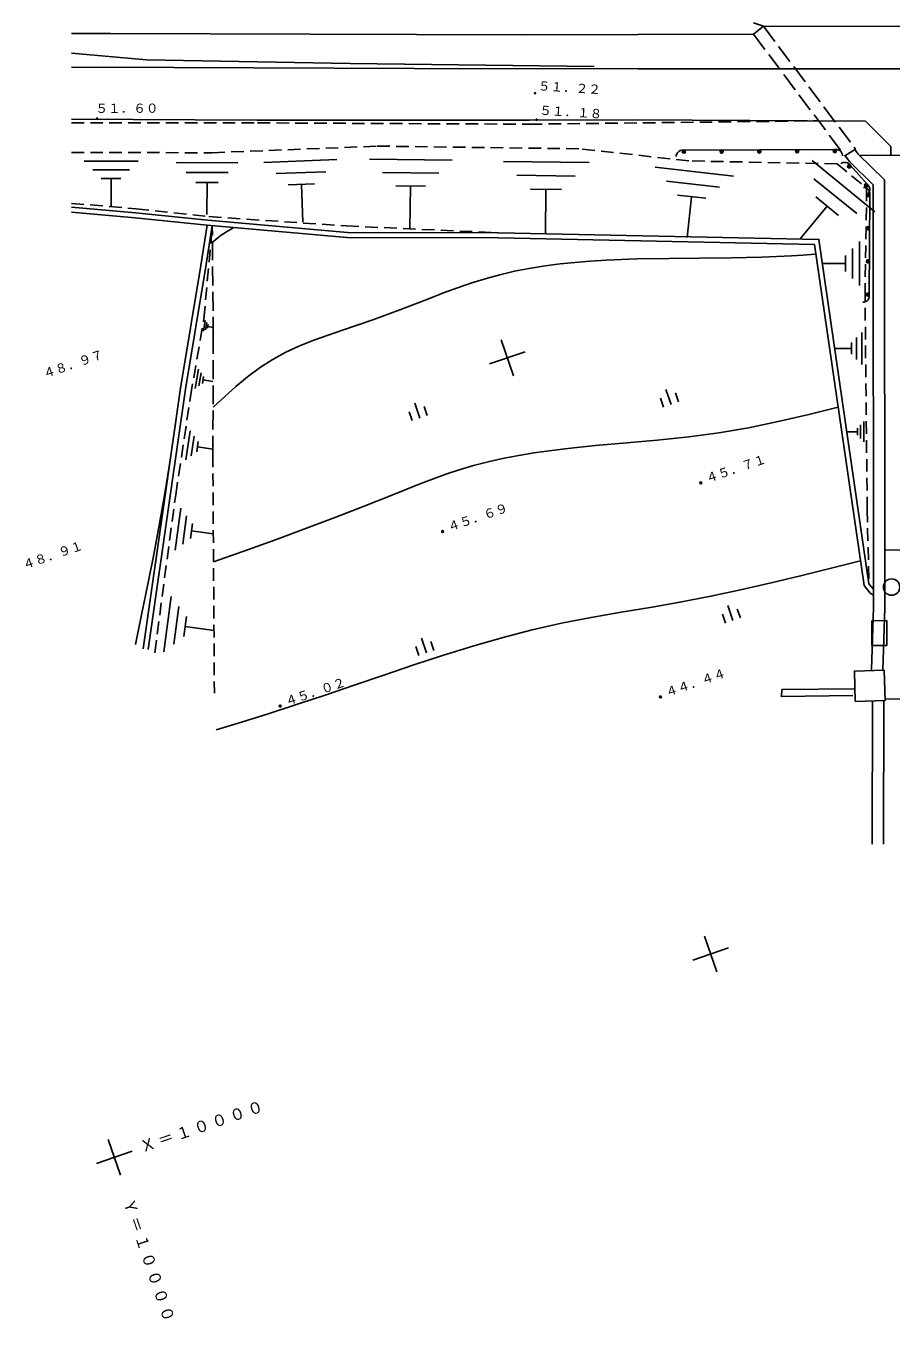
# Model space of a CAD drawing. Units: millimetres, scale not verified. Extents: x -198228 to 179753, y -81805 to 120126.
# Drawn here: x -198228 to -129586, y -81805 to 20862 of the extents above; entities that cross this region are included whole.
import ezdxf
from ezdxf.enums import TextEntityAlignment as Align

# ---------------------------------------------------------------- set-up
doc = ezdxf.new("R2010")
doc.units = ezdxf.units.MM
doc.header["$LTSCALE"] = 500
doc.linetypes.add('DASHED2', pattern=[3, 2, -1])
doc.linetypes.add('DASHED3', pattern=[4, 3, -1])
doc.layers.add('3-0', color=4, linetype='Continuous')
doc.layers.add('3-1_構造物', color=6, linetype='Continuous')
doc.styles.add('ＭＳ ゴシック', font='')
doc.styles.get('ＭＳ ゴシック').set_extended_font_data('MS Gothic')

msp = doc.modelspace()

# ---------------------------------------------------------------- linework, layer by layer
at = {"layer": '3-0'}
for p, q in [((-140500.6, 21092.8), (-139706.7, 20830.4)), ((-140498.9, 20192.8), (-139706.7, 20830.4)), ((-115087.6, 20815.1), (-139706.7, 20830.4)), ((-194614.7, 20253.6), (-193531.3, 20250.7)), ((-188671.8, 18163), (-194614.7, 18698.6)), ((-194614.7, 17585.8), (-186488, 17567.8)), ((-149643.7, 17449.9), (-127937.2, 17451.6)), ((-194614.7, 13442.7), (-179914.4, 13387.3)), ((-179914.4, 13387.3), (-158309.1, 13380.7)), ((-170958.4, 10284.2), (-164409, 10199)), ((-134048.1, 11040.5), (-146032.3, 10997.2)), ((-132416.5, 11084.2), (-133250.1, 10537.8)), ((-132213.5, 10684.6), (-132475.3, 11045.7)), ((-132042.6, 10584.1), (-122938.2, 10612.2)), ((-193616.7, 10121.4), (-189316.6, 10116.1)), ((-190005.5, 9428.9), (-192929.5, 9432.5)), ((-186306, 10007.6), (-181406, 10001.5)), ((-179342.9, 10025.8), (-173547.1, 10246.4)), ((-174439.1, 9283.8), (-178380.2, 9133.7)), ((-160341.9, 10104.4), (-153542.4, 10015.9)), ((-148294.7, 9637.3), (-142083.5, 8941.7)), ((-135858.7, 10183.3), (-130865.6, 6100.3)), ((-131474.4, 8287.2), (-132815.9, 9785.9)), ((-192242.4, 8743.7), (-190694.4, 8741.7)), ((-191468.3, 8742.7), (-191471.1, 6506.8)), ((-182191, 9218.4), (-185523, 9222.6)), ((-184739.9, 8437.6), (-182976, 8435.4)), ((-183858, 8436.5), (-183861.1, 5888.5)), ((-177417.6, 8241.8), (-175331.2, 8321.2)), ((-176374.4, 8281.4), (-176259.7, 5267.6)), ((-165470.6, 9164.7), (-169924.2, 9222.6)), ((-154644.5, 8942.1), (-159268.1, 9002.3)), ((-143188.6, 8059.2), (-147412.2, 8532.2)), ((-132317.8, 5954.7), (-135713.1, 8731.2)), ((-168889.9, 8161.1), (-166532.1, 8130.4)), ((-167711, 8145.8), (-167755.3, 4740)), ((-158194.4, 7900.2), (-155746.5, 7868.4)), ((-156970.4, 7884.3), (-157016.5, 4348.7)), ((-146529.7, 7427.1), (-144293.7, 7176.7)), ((-145411.7, 7301.9), (-145773.4, 4072.1)), ((-135567.5, 7279), (-133769.9, 5809)), ((-131316.8, -472.6), (-131273.9, 7432.3)), ((-194614.7, 6470.5), (-189531.8, 6013.4)), ((-134668.7, 6544), (-136791.9, 3947.6)), ((-194614.7, 6068.8), (-189569.7, 5615.2)), ((-183835.4, 5040.5), (-184340.5, 1834.7)), ((-183440.3, 4978.3), (-183945.5, 1772.4)), ((-132646.4, 806.7), (-132650.5, 3186.7)), ((-132091.5, 3747.7), (-132085.4, 247.6)), ((-133209.6, 2625.7), (-133207.4, 1365.7)), ((-133208.4, 1995.7), (-135028.4, 1992.5)), ((-184139.9, -3370.2), (-183995.3, -2532.5)), ((-183884.5, -2689.6), (-183982.7, -3259.2)), ((-183825.5, -3148.3), (-183773.5, -2846.8)), ((-183799.5, -2997.5), (-183364, -3072.7)), ((-132321.8, -5612.3), (-132324.8, -3878.4)), ((-131917.6, -3469.6), (-131913.1, -6019.6)), ((-132731.3, -4746), (-134057.3, -4748.3)), ((-132732.1, -4287.1), (-132730.5, -5205)), ((-184798.8, -7925.6), (-184535.2, -6398.2)), ((-184333, -6684.7), (-184512.2, -7723.4)), ((-184225.7, -7521.1), (-184130.8, -6971.3)), ((-184178.3, -7246.2), (-183384, -7383.2)), ((-147447.8, -8010.1), (-147044.4, -9193.3)), ((-167382.9, -9093.8), (-166979.5, -10276.9)), ((-147878, -8685.1), (-147635.9, -9395)), ((-146694.9, -8281.7), (-146452.8, -8991.5)), ((-167813.1, -9768.8), (-167571, -10478.6)), ((-166630, -9365.4), (-166387.9, -10075.2)), ((-185533.1, -13597.5), (-185184, -11273.5)), ((-132264.7, -11065.2), (-132263.6, -11641.2)), ((-132007.2, -11896.8), (-132009.1, -10808.7)), ((-131753.6, -10552.3), (-131750.7, -12152.3)), ((-184868, -11701.2), (-185105.5, -13281.5)), ((-184677.8, -12965.5), (-184552, -12129)), ((-132264.1, -11353.2), (-133096.2, -11354.6)), ((-184614.9, -12547.2), (-183406.4, -12728.8)), ((-186375.5, -20755.2), (-185933.5, -17434.5)), ((-185473, -18036.5), (-185773.4, -20294.6)), ((-185171.4, -19834), (-185012.4, -18638.5)), ((-185091.9, -19236.2), (-183365.1, -19466)), ((-130052.6, -20731.5), (-125059.8, -20799.8)), ((-187294.7, -28842.9), (-186707.8, -24431.7)), ((-130983.4, -24325.8), (-131248.4, -24164.3)), ((-186095.9, -25231.4), (-186495, -28230.9)), ((-142540.1, -25159.3), (-142136.6, -26342.4)), ((-141787.2, -25430.8), (-141545.1, -26140.7)), ((-130096.3, -25329.7), (-130233.7, -30280.6)), ((-185695.4, -27619.1), (-185484, -26031.1)), ((-142970.3, -25834.2), (-142728.2, -26544.1)), ((-129938.4, -26352.6), (-131129.1, -26363)), ((-129921.2, -28317), (-129938.4, -26352.6)), ((-185589.6, -26825.1), (-183295.9, -27130.4)), ((-167284.4, -28411.1), (-167042.4, -29121)), ((-166854.2, -27736.2), (-166450.8, -28919.3)), ((-166101.3, -28007.7), (-165859.3, -28717.6)), ((-131064.2, -32704.1), (-131080.1, -44101.8)), ((-130164.2, -32705.4), (-130180.1, -44103)), ((-125081, -32540.8), (-130074.6, -32599.4))]:
    msp.add_line(p, q, dxfattribs=at)
at = {"layer": '3-0', "linetype": 'DASHED3'}
for p, q in [((-139706.7, 20830.4), (-132416.5, 11084.2)), ((-140498.9, 20192.8), (-133250.1, 10537.8)), ((-183361.9, -3747.8), (-183440.3, 4978.3)), ((-183395.9, -13182), (-183361.9, -3747.8))]:
    msp.add_line(p, q, dxfattribs=at)
at = {"layer": '3-0', "linetype": 'DASHED2'}
for p, q in [((-194614.7, 13152.8), (-179852.3, 13161.6)), ((-179852.3, 13161.6), (-158271.8, 13055)), ((-158271.8, 13055), (-135343.3, 13325.9)), ((-194614.7, 10805.5), (-183437.3, 10792.8)), ((-133879.6, 9909.8), (-131526.6, 7985.7)), ((-194614.7, 6764.9), (-189465.9, 6347.7)), ((-172801.7, 4978.4), (-160727.7, 4434.8)), ((-183395.9, -13182), (-183274.8, -32115.5)), ((-131482, -17524.5), (-131344.1, -23423.2))]:
    msp.add_line(p, q, dxfattribs=at)
at = {"layer": '3-0'}
for points in [[(-193531.3, 20250.7), (-191511.4, 20264.7), (-175676.2, 20215.2)], [(-140498.9, 20192.8), (-158790.6, 20157.5), (-175676.2, 20215.2)], [(-153154.8, 17639.2), (-172513.5, 17868.1), (-188671.8, 18163)], [(-186488, 17567.8), (-167416.4, 17485.6), (-149643.7, 17449.9)], [(-129595.9, 10591.7), (-129614.8, 11295.1), (-131622.9, 13305.8), (-149957, 13404.5), (-158309.1, 13380.7)], [(-146630.5, 10494.9), (-146630.8, 10575), (-146591.2, 10695.1), (-146531.6, 10795.3), (-146431.9, 10895.7), (-146332.2, 10956.1), (-146192.3, 10996.6), (-146032.3, 10997.2)], [(-134048.1, 11040.5), (-133888.2, 11041.1), (-133788, 11021.5), (-133667.8, 10961.9), (-133587.7, 10902.2), (-133527.4, 10822.4), (-133466.9, 10702.6), (-133446.5, 10602.6), (-133446.4, 10542.6)], [(-131008.2, 8254.4), (-132896.8, 10093.8), (-133228.7, 10551.8)], [(-132213.5, 10684.6), (-130108.4, 8634.2), (-130096.3, -25329.7)], [(-133588.6, 9899.6), (-133529, 9952.9), (-133412.8, 10003.2), (-133298.3, 10025.1), (-133157.1, 10017.3), (-133045.7, 9982.8), (-132922.6, 9905.2), (-132815.9, 9785.9)], [(-131474.4, 8287.2), (-131367.8, 8168), (-131315.9, 8080.2), (-131280.6, 7950.7), (-131272, 7851.2), (-131291.5, 7753.1), (-131341, 7628.4), (-131402.1, 7546.7), (-131446.8, 7506.7)], [(-131008.2, 8254.4), (-130996.3, -25317.3), (-131133.4, -30255.7)], [(-131770.6, 8034.9), (-131690.6, 8034.5), (-131570.9, 7993.9), (-131471.3, 7933.3), (-131371.7, 7832.8), (-131312.3, 7732.4), (-131273, 7592.2), (-131273.9, 7432.3)], [(-189569.7, 5615.2), (-183835.4, 5040.5), (-172761.1, 4070.1)], [(-189531.8, 6013.4), (-183798, 5438.8), (-172726.2, 4468.7)], [(-181800.1, 4814.8), (-182233.3, 4562.5), (-182736.6, 4236.8), (-182990, 4045.6), (-183439.8, 3664.9)], [(-172726.2, 4468.7), (-160727.7, 4434.8), (-135319.6, 3910), (-131344.1, -23423.2)], [(-172727.3, 4068.7), (-160732.4, 4034.8), (-135666.7, 3517.2)], [(-131248.4, -24164.3), (-131727.9, -23563.3), (-135666.7, 3517.2)], [(-183382.3, -9394.7), (-182484, -8578), (-181576.2, -7778.1), (-180649, -7012), (-179611.6, -6239.7), (-178699.3, -5649.3), (-177660, -5079), (-176582.1, -4575.5), (-175379.9, -4088.5), (-173100.7, -3287.2), (-170703.1, -2478.7), (-168557.3, -1682.4), (-166217.5, -768.5), (-165097.2, -338.6), (-163975, 74), (-162848, 460.5), (-161618.7, 839.8), (-160624.4, 1107.8), (-159470.1, 1375.9), (-158306.4, 1603.7), (-157035.7, 1809.2), (-155854.6, 1964.2), (-154666.3, 2089.4), (-153471.9, 2188.2), (-152171.7, 2269.4), (-149758.2, 2362.4), (-147231.9, 2405.7), (-144801.8, 2423.5), (-142272.3, 2446.8), (-139852.7, 2501.6), (-137489.9, 2611.7), (-136591.9, 2668.8), (-135612.7, 2735.3)], [(-184340.5, 1834.7), (-185962.2, -7906.1), (-187163.3, -16214.8), (-188933, -28587.3)], [(-183946, 1769.1), (-185566.9, -7967.6), (-186767.2, -16271.4), (-188537, -28644)], [(-131316.8, -472.6), (-131317.6, -632.7), (-131338.2, -732.6), (-131398.9, -852.2), (-131459.3, -931.9), (-131539.7, -991.4), (-131660, -1050.8), (-131760.1, -1070.3), (-131820.1, -1069.9)], [(-133788.3, -9398), (-136118.1, -9977.9), (-138551.8, -10551.2), (-140900.9, -11043.1), (-143257, -11447.5), (-145645.1, -11761), (-148147, -12019.4), (-150554.9, -12234.8), (-153061.4, -12460.2), (-155458.2, -12710.6), (-157936.9, -13041.9), (-159117.7, -13236.8), (-160291.5, -13460.5), (-161457.3, -13716.8), (-162710.2, -14036.2), (-163856.4, -14373.5), (-164839.4, -14701.3), (-165966.6, -15114), (-167021, -15520.8), (-169250.9, -16409.2), (-171395.1, -17268.2), (-173631, -18138.4), (-175969.6, -19020.8), (-178221.9, -19850.3), (-180573.1, -20701.7), (-181985.3, -21208.9), (-183341.4, -21694.4)], [(-189530.5, -28250.3), (-189047.4, -25898.3), (-188551.1, -23447.1), (-188088.1, -21091.7), (-187627, -18634.6), (-187211.3, -16271.4), (-186835.7, -13948.7), (-186571.4, -12168.3), (-186311.7, -10339.2)], [(-130948.1, -23894.4), (-130976.6, -23864.2), (-131344.1, -23423.2)], [(-131129.1, -26363), (-131112, -28327.4), (-129921.2, -28317)], [(-132469.8, -31760.7), (-138252, -31824.3), (-138284.3, -32384.7), (-132615.9, -32299.2)]]:
    msp.add_lwpolyline(points, dxfattribs=at)
at = {"layer": '3-0', "linetype": 'DASHED2'}
for points in [[(-183437.3, 10792.8), (-170355.8, 11313.3), (-154242.5, 11103.6)], [(-133879.6, 9909.8), (-145637.1, 10139.9), (-154242.5, 11103.6)], [(-131482, -17524.5), (-131656.7, -562.1), (-131526.6, 7985.7)], [(-189465.9, 6347.7), (-183709.9, 5717.8), (-172801.7, 4978.4)], [(-188010.1, -28903.5), (-186341.2, -16361.8), (-185167.9, -8552.5), (-184104.3, -2388.2), (-183440.3, 4978.3)]]:
    msp.add_lwpolyline(points, dxfattribs=at)
at = {"layer": '3-0', "color": 7}
msp.add_lwpolyline([(-132012.8, -21605.2), (-134340.9, -22193.9), (-136767.9, -22798.2), (-139101.6, -23360.9), (-141538.4, -23919.6), (-143885.2, -24421), (-146339.3, -24897.8), (-148545.9, -25282.5), (-151014, -25691.3), (-153379.3, -26098.5), (-155725.6, -26554.4), (-158060.8, -27087.4), (-160475.5, -27717.9), (-162779.4, -28382.9), (-165167.7, -29124.8), (-167451.9, -29871.8), (-169825.8, -30673.1), (-172102.1, -31452.2), (-174473.7, -32261), (-176753.7, -33022.3), (-179014, -33751.2), (-181112.8, -34410), (-183125.2, -35033.6)], dxfattribs=at)
at = {"layer": '3-0'}
msp.add_lwpolyline([(-130126.4, -30292.4), (-130054.3, -32691.5), (-132431, -32762.8), (-132502.9, -30363.7)], close=True, dxfattribs=at)
for centre, radius in [((-157841.6, 15515.8), 50), ((-157841.6, 15515.8), 30), ((-157841.6, 15515.8), 10), ((-192573.2, 13501.3), 50), ((-192573.2, 13501.3), 30), ((-192573.2, 13501.3), 10), ((-157703.2, 13407), 50), ((-157703.2, 13407), 30), ((-157703.2, 13407), 10), ((-146031.8, 10872.2), 125), ((-146031.8, 10872.2), 75), ((-146031.8, 10872.2), 25), ((-143035.8, 10883), 125), ((-143035.8, 10883), 75), ((-143035.8, 10883), 25), ((-140039.7, 10893.8), 125), ((-140039.7, 10893.8), 75), ((-140039.7, 10893.8), 25), ((-137043.7, 10904.7), 125), ((-137043.7, 10904.7), 75), ((-137043.7, 10904.7), 25), ((-134047.6, 10915.4), 125), ((-134047.6, 10915.4), 75), ((-134047.6, 10915.4), 25), ((-132909, 9702.6), 125), ((-132909, 9702.6), 75), ((-132909, 9702.6), 25), ((-131567.6, 8203.9), 125), ((-131567.6, 8203.9), 75), ((-131567.6, 8203.9), 25), ((-131398.9, 7432.9), 125), ((-131398.9, 7432.9), 75), ((-131398.9, 7432.9), 25), ((-131413.2, 4798), 125), ((-131413.2, 4798), 75), ((-131413.2, 4798), 25), ((-131427.5, 2163), 125), ((-131427.5, 2163), 75), ((-131427.5, 2163), 25), ((-131441.8, -472), 125), ((-131441.8, -472), 75), ((-131441.8, -472), 25), ((-144687, -15421.9), 75), ((-144687, -15421.9), 45), ((-144687, -15421.9), 15), ((-165166.4, -19285.8), 75), ((-165166.4, -19285.8), 45), ((-165166.4, -19285.8), 15), ((-129550.8, -23692.8), 650), ((-147886.5, -32416.3), 75), ((-147886.5, -32416.3), 45), ((-147886.5, -32416.3), 15), ((-178054.1, -33132.2), 75), ((-178054.1, -33132.2), 45), ((-178054.1, -33132.2), 15)]:
    msp.add_circle(centre, radius, dxfattribs=at)
at = {"layer": '3-1_構造物'}
for p, q in [((-159547.1, -6912.2), (-160515.3, -4072.7)), ((-158611.5, -5008.3), (-161450.9, -5976.6)), ((-142474.5, -52332.7), (-145313.8, -53300.9)), ((-143410, -54236.5), (-144378.2, -51397.1)), ((-190734.4, -70373.6), (-191702.6, -67534.2)), ((-189798.7, -68469.8), (-192638.2, -69438))]:
    msp.add_line(p, q, dxfattribs=at)

# ---------------------------------------------------------------- texts
at = {"layer": '3-0', "style": 'ＭＳ ゴシック'}
for s, rotation, p in [('５１．２２', 356.429, (-157637.9, 15529.8)), ('５１．６０', 0.128, (-192708, 13732.6)), ('５１．１８', 356.429, (-157529.6, 13595.2)), ('４８．９７', 18.829, (-196658.9, -7334.9)), ('４５．７１', 18.829, (-144084.6, -15639.1)), ('４５．６９', 18.829, (-164564, -19503.1)), ('４８．９１', 18.829, (-198282.2, -22505)), ('４４．４４', 18.829, (-147284.1, -32633.6)), ('４５．０２', 18.829, (-177451.7, -33349.4))]:
    msp.add_text(s, height=733.1, rotation=rotation, dxfattribs=at).set_placement(p, align=Align.BOTTOM_LEFT)
at = {"layer": '3-1_構造物', "char_height": 916.4, "attachment_point": 7, "style": 'ＭＳ ゴシック'}
for s, insert, rotation in [('\\T1.2;Ｘ＝１００００', (-188992, -68604.6), 18.829), ('\\T1.2;Ｙ＝１００００', (-190562, -72427.9), 288.829)]:
    msp.add_mtext(s, dxfattribs=dict(at, insert=insert, rotation=rotation))

doc.saveas('drawing.dxf')
